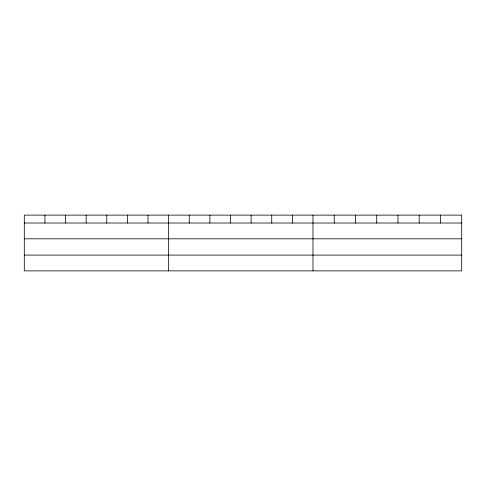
<?xml version="1.0" encoding="UTF-8"?>
<svg xmlns="http://www.w3.org/2000/svg" width="486" height="486" viewBox="0 0 486 486"><rect width="100%" height="100%" fill="white"/><g stroke="black" fill="none" stroke-linecap="round" stroke-linejoin="round"><path stroke-width="0.73" d="M461.7 238.814L461.7 215.122L24.3 215.122L24.3 270.878L461.7 270.878L461.7 238.814L24.3 238.814M24.3 223.019L461.7 223.019M24.3 255.089L461.7 255.089M440.456 215.122L440.456 223.019M419.211 215.122L419.211 223.019M397.967 215.122L397.967 223.019M376.717 215.122L376.717 223.019M355.473 215.122L355.473 223.019M334.228 215.122L334.228 223.019M312.984 215.122L312.984 270.878M292.365 215.122L292.365 223.019M271.741 215.122L271.741 223.019M251.122 215.122L251.122 223.019M230.504 215.122L230.504 223.019M209.885 215.122L209.885 223.019M189.261 215.122L189.261 223.019M168.642 215.122L168.642 270.878M148.023 215.122L148.023 223.019M127.399 215.122L127.399 223.019M106.78 215.122L106.78 223.019M86.162 215.122L86.162 223.019M65.543 215.122L65.543 223.019M44.919 215.122L44.919 223.019"/></g></svg>
